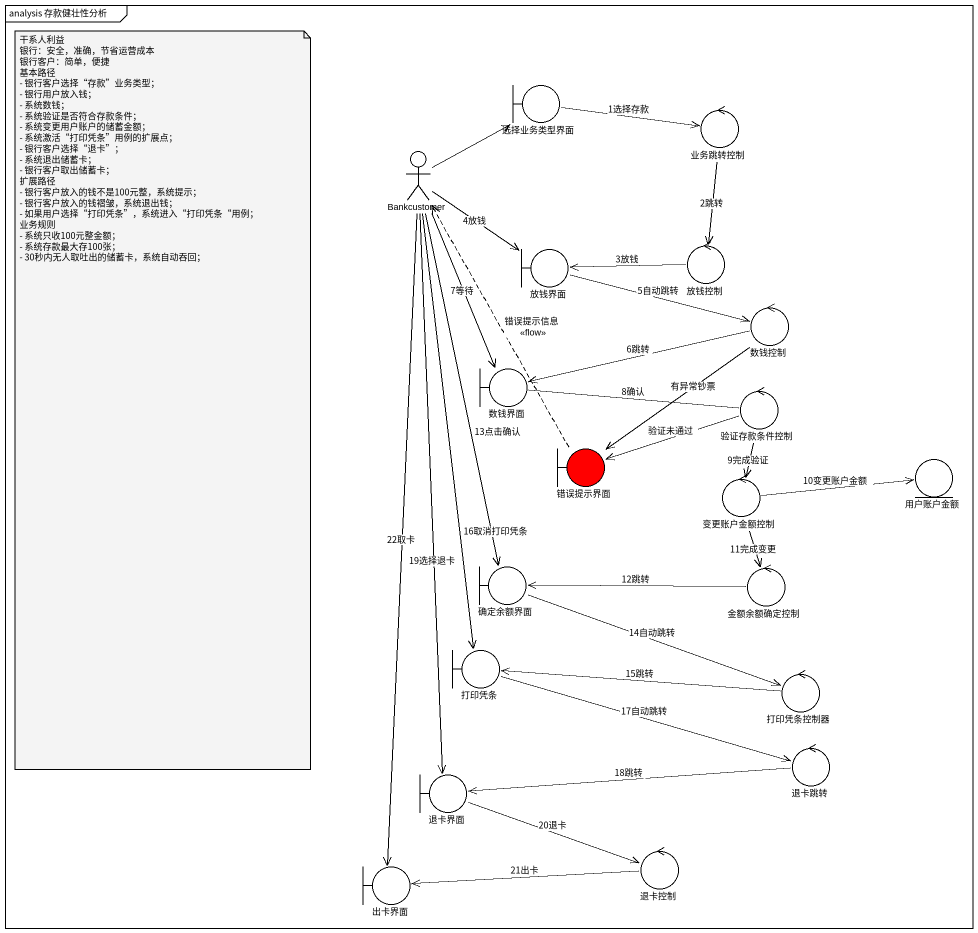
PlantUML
@startuml
mainframe analysis 存款健壮性分析
boundary 选择业务类型界面
control 业务跳转控制
actor Bankcustomer
boundary 放钱界面
control 放钱控制
control 数钱控制
boundary 数钱界面
control 验证存款条件控制
boundary 错误提示界面 #FF0000
entity 用户账户金额
control 变更账户金额控制
boundary 确定余额界面
control 金额余额确定控制
boundary 打印凭条
control 打印凭条控制器
boundary 退卡界面
control 退卡跳转
control 退卡控制
boundary 出卡界面
选择业务类型界面 -right-> 业务跳转控制 : 1选择存款
业务跳转控制 --> 放钱控制 : 2跳转
Bankcustomer -up-> 选择业务类型界面
Bankcustomer --> 放钱界面 : 4放钱
Bankcustomer --> 数钱界面 : 7等待
Bankcustomer --> 确定余额界面 : 13点击确认
Bankcustomer --> 打印凭条 : 16取消打印凭条
Bankcustomer --> 退卡界面 : 19选择退卡
Bankcustomer --> 出卡界面 : 22取卡
放钱界面 -right-> 数钱控制 : 5自动跳转
放钱控制 -left-> 放钱界面 : 3放钱
数钱控制 -left-> 数钱界面 : 6跳转
数钱控制 --> 错误提示界面 : 有异常钞票
数钱界面 -right- 验证存款条件控制 : 8确认
验证存款条件控制 -left-> 错误提示界面 : 验证未通过
验证存款条件控制 --> 变更账户金额控制 : 9完成验证
错误提示界面 .up.> Bankcustomer : 错误提示信息\n<<flow>>
变更账户金额控制 -right-> 用户账户金额 : 10变更账户金额
变更账户金额控制 --> 金额余额确定控制 : 11完成变更
确定余额界面 -right-> 打印凭条控制器 : 14自动跳转
金额余额确定控制 -left-> 确定余额界面 : 12跳转
打印凭条 -right-> 退卡跳转 : 17自动跳转
打印凭条控制器 -left-> 打印凭条 : 15跳转
退卡界面 -right-> 退卡控制 : 20退卡
退卡跳转 -left-> 退卡界面 : 18跳转
退卡控制 -left-> 出卡界面 : 21出卡
note as N1
  干系人利益
  银行：安全，准确，节省运营成本
  银行客户：简单，便捷
  基本路径
  - 银行客户选择“存款”业务类型；
  - 银行用户放入钱；
  - 系统数钱；
  - 系统验证是否符合存款条件；
  - 系统变更用户账户的储蓄金额；
  - 系统激活“打印凭条”用例的扩展点；
  - 银行客户选择“退卡”；
  - 系统退出储蓄卡；
  - 银行客户取出储蓄卡；
  扩展路径
  - 银行客户放入的钱不是100元整，系统提示；
  - 银行客户放入的钱褶皱，系统退出钱；
  - 如果用户选择“打印凭条”，系统进入“打印凭条“用例；
  业务规则
  - 系统只收100元整金额；
  - 系统存款最大存100张；
  - 30秒内无人取吐出的储蓄卡，系统自动吞回；
end note
@enduml
